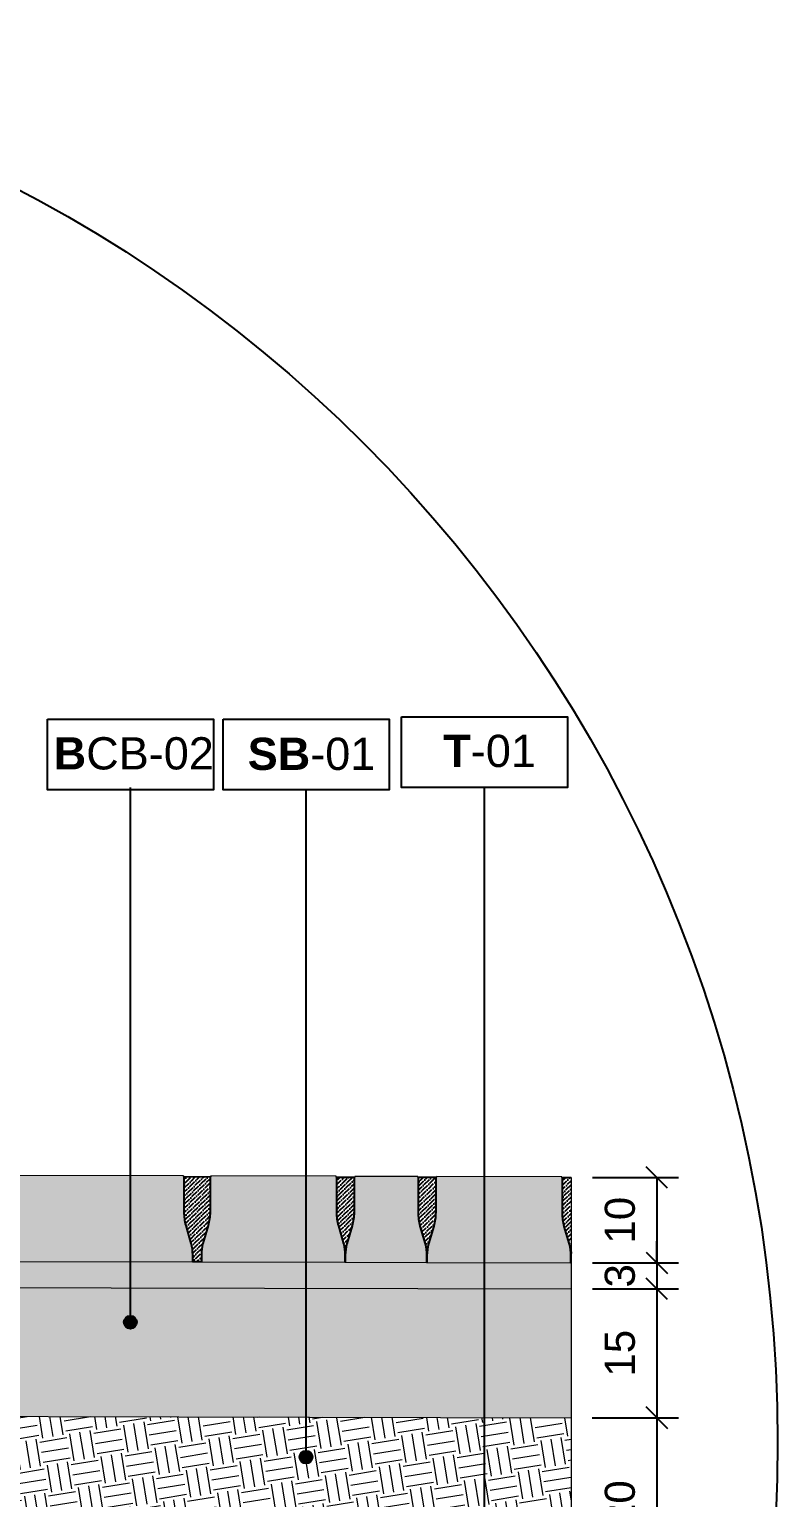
# Model space of a CAD drawing. Header units: metres. Extents: x -325 to 301, y -147 to 149.
# Drawn here: x 34.75 to 35.621, y 80.579 to 82.287 of the extents above; entities that cross this region are included whole.
import ezdxf

# ---------------------------------------------------------------- set-up
doc = ezdxf.new("R2010")
doc.units = ezdxf.units.M
doc.layers.get('Defpoints').update_dxf_attribs({"lineweight": 13})
doc.layers.add('-aux', color=50, linetype='Continuous', plot=False)
doc.layers.add('-AUX_MON', color=3, linetype='Continuous', plot=False)
doc.layers.add('0-TX-1_25', color=7, linetype='Continuous', true_color=0x3f4f7f)
doc.layers.add('EIT_3 TR sorra', color=7, linetype='Continuous', true_color=0xd8ceb0)
doc.layers.add('03-TR-Paviment_05_Open Joint Precast Pavements', color=7, linetype='Continuous', lineweight=5, true_color=0xb3b3b3)
doc.layers.add('3-TR tot_u', color=7, linetype='Continuous', lineweight=5, true_color=0x787878)
for name, color, linetype, lineweight in [('1-CM', 7, 'Continuous', 0), ('2-L-secció', 1, 'Continuous', 0), ('3-TR Tot-u', 37, 'Continuous', 0)]:
    doc.layers.add(name, color=color, linetype=linetype, lineweight=lineweight)
doc.layers.add('A-KEYPLAN_HATCH', color=7, linetype='Continuous')
doc.layers.add('A_TEXT_2', color=7, linetype='Continuous')
doc.styles.get("Standard").update_dxf_attribs({"font": 'arial.ttf'})
doc.dimstyles.new('ISO-25', dxfattribs={"dimtxt": 0.1, "dimasz": 0.1, "dimexe": 0.1, "dimexo": 0.1, "dimgap": 0.1, "dimtad": 1, "dimdec": 0, "dimlfac": 100, "dimzin": 9, "dimtxsty": 'Standard', "dimblk": 'OBLIQUE', "dimcen": 0.1, "dimadec": 0, "dimazin": 0, "dimtfac": 1, "dimtdec": 0, "dimtmove": 0, "dimatfit": 3, "dimldrblk": 'OBLIQUE', "dimfxl": 1, "dimarcsym": 0})
pattern_1 = [(44.29627933813831, (5.778542683755859, 10.70555186902521), (0.001891461180019339, 0.006614238622742778), [0.00853281250000006, -0.001706562500000013, 0, -0.001706562500000013])]

# ---------------------------------------------------------------- blocks, each defined once
blk = doc.blocks.new('hatch keyplan 2')
at = {"layer": 'A-KEYPLAN_HATCH'}
blk.add_lwpolyline([(0, 0.005476596624248486), (0.012874798693294, 0.005476596623793739), (0.012874798693294, -2.273736754432321e-13), (0, 0)], close=True, dxfattribs=at)
blk = doc.blocks.new('hatch keyplan')
at = {"layer": 'A-KEYPLAN_HATCH'}
blk.add_blockref('hatch keyplan 2', (1.430579833341536, 0.8521467901477053), dxfattribs=at)
blk = doc.blocks.new('B-CB02')
at = {"layer": 'A-KEYPLAN_HATCH'}
blk.add_blockref('hatch keyplan', (-1.430579833341536, -0.8521467901477053), dxfattribs=at)
at = {"layer": 'A_TEXT_2', "insert": (-0.0007977308478888112, 0.004087061300781514), "char_height": 0.0025, "attachment_point": 1}
blk.add_mtext_dynamic_manual_height_columns('\\pi0.00129;{\\fArial|b1|i0|c0|p34;B}CB-02', width=0.01456192034901793, gutter_width=0.015, heights=[0], dxfattribs=at)
blk = doc.blocks.new('T-01')
at = {"layer": 'A-KEYPLAN_HATCH'}
blk.add_blockref('hatch keyplan', (-1.430579833341536, -0.8521467901477053), dxfattribs=at)
at = {"layer": 'A_TEXT_2', "insert": (-0.0007977306934924266, 0.004083503112212838), "char_height": 0.0025, "attachment_point": 1}
blk.add_mtext_dynamic_manual_height_columns('\\pi0.00405;{\\fArial|b1|i0|c0|p34;T}-01', width=0.01456192034901793, gutter_width=0.015, heights=[0], dxfattribs=at)
blk = doc.blocks.new('_Oblique')
at = {"color": 0, "lineweight": -2}
blk.add_line((-0.499999999995058, -0.4999999998130015), (0.500000000028669, 0.500000000163238), dxfattribs=at)
blk = doc.blocks.new('*D89')
at = {"layer": '0-TX-1_25', "color": 0, "lineweight": -2, "transparency": 16777216}
for p, q in [((35.40539666467149, 80.95136486648002), (35.50515600905383, 80.95136486648002)), ((35.48015600905384, 80.95136486648002), (35.48015600905384, 80.85220572657303)), ((35.40516083307367, 80.85220572657303), (35.50515600905383, 80.85220572657303))]:
    blk.add_line(p, q, dxfattribs=at)
at = {"layer": 'Defpoints', "color": 0, "transparency": 16777216}
for p in [(35.38039666467149, 80.95136486648002), (35.38016083307367, 80.85220572657303), (35.48015600905384, 80.85220572657303)]:
    blk.add_point(p, dxfattribs=at)
at = {"layer": '0-TX-1_25', "color": 0, "lineweight": -2, "transparency": 16777216, "xscale": 0.025, "yscale": 0.025, "zscale": 0.025}
for p, rotation in [((35.48015600905384, 80.95136486648002), 90), ((35.48015600905384, 80.85220572657303), 270)]:
    blk.add_blockref('_Oblique', p, dxfattribs=dict(at, rotation=rotation))
at = {"layer": '0-TX-1_25', "color": 0, "transparency": 16777216, "insert": (35.4372859544836, 80.9017852965265), "char_height": 0.035, "attachment_point": 5, "rotation": 90}
blk.add_mtext('10', dxfattribs=at)
blk = doc.blocks.new('*D90')
at = {"layer": '0-TX-1_25', "color": 0, "lineweight": -2, "transparency": 16777216}
for p, q in [((35.4801560090535, 80.85220922368502), (35.4801560090535, 80.87720922368503)), ((35.40516084185523, 80.85220922368502), (35.5051560090535, 80.85220922368502)), ((35.4801560090535, 80.85220922368502), (35.4801560090535, 80.82198976322093)), ((35.4050924444784, 80.82198976322093), (35.5051560090535, 80.82198976322093)), ((35.4801560090535, 80.82198976322093), (35.4801560090535, 80.79698976322092))]:
    blk.add_line(p, q, dxfattribs=at)
at = {"layer": 'Defpoints', "color": 0, "transparency": 16777216}
for p in [(35.38016084185523, 80.85220922368502), (35.3800924444784, 80.82198976322093), (35.4801560090535, 80.82198976322093)]:
    blk.add_point(p, dxfattribs=at)
at = {"layer": '0-TX-1_25', "color": 0, "lineweight": -2, "transparency": 16777216, "xscale": 0.025, "yscale": 0.025, "zscale": 0.025}
for p, rotation in [((35.4801560090535, 80.85220922368502), 270), ((35.4801560090535, 80.82198976322093), 90)]:
    blk.add_blockref('_Oblique', p, dxfattribs=dict(at, rotation=rotation))
at = {"layer": '0-TX-1_25', "color": 0, "transparency": 16777216, "insert": (35.43727401723906, 80.83709949345294), "char_height": 0.035, "attachment_point": 5, "rotation": 90}
blk.add_mtext('3', dxfattribs=at)
blk = doc.blocks.new('*D91')
at = {"layer": '0-TX-1_25', "color": 0, "lineweight": -2, "transparency": 16777216}
for p, q in [((35.40539666467149, 80.82198907466253), (35.50515600905396, 80.82198907466253)), ((35.48015600905396, 80.82198907466253), (35.48015600905396, 80.67198945886935)), ((35.405057162242, 80.67198945886935), (35.50515600905396, 80.67198945886935))]:
    blk.add_line(p, q, dxfattribs=at)
at = {"layer": 'Defpoints', "color": 0, "transparency": 16777216}
for p in [(35.38039666467149, 80.82198907466253), (35.380057162242, 80.67198945886935), (35.48015600905396, 80.67198945886935)]:
    blk.add_point(p, dxfattribs=at)
at = {"layer": '0-TX-1_25', "color": 0, "lineweight": -2, "transparency": 16777216, "xscale": 0.025, "yscale": 0.025, "zscale": 0.025}
for p, rotation in [((35.48015600905396, 80.82198907466253), 90), ((35.48015600905396, 80.67198945886935), 270)]:
    blk.add_blockref('_Oblique', p, dxfattribs=dict(at, rotation=rotation))
at = {"layer": '0-TX-1_25', "color": 0, "transparency": 16777216, "insert": (35.43728595448373, 80.74698926676591), "char_height": 0.035, "attachment_point": 5, "rotation": 90}
blk.add_mtext('15', dxfattribs=at)
blk = doc.blocks.new('POINT')
at = {"layer": '0-TX-1_25'}
h = blk.add_hatch(dxfattribs=at)
h.set_pattern_fill('ANGLE', color=256)
h.set_pattern_definition([(0, (-83.74681484067048, -12.72584030761209), (0, 6.985), [5.08, -1.905]), (90, (-83.74681484067048, -12.72584030761209), (-6.985, 4.277078946022131e-16), [5.08, -1.905])])
edge = h.paths.add_edge_path()
edge.add_arc((0, 0), 0.0075, 0, 360)
h = blk.add_hatch(color=256, dxfattribs=at)
h.dxf.hatch_style = 1
edge = h.paths.add_edge_path()
edge.add_arc((0, 0), 0.0075, 0, 360)
blk.add_circle((0, 0), 0.0075, dxfattribs=at)
blk = doc.blocks.new('SB-01')
at = {"layer": 'A-KEYPLAN_HATCH'}
blk.add_blockref('hatch keyplan', (-1.430579833341536, -0.8521467901477053), dxfattribs=at)
at = {"layer": 'A_TEXT_2', "insert": (-0.0007977307988561444, 0.004032374434375541), "char_height": 0.0025, "attachment_point": 1}
blk.add_mtext_dynamic_manual_height_columns('\\pi0.00271;{\\fArial|b1|i0|c0|p34;SB}-01', width=0.01456192034901793, gutter_width=0.015, heights=[0], dxfattribs=at)
blk = doc.blocks.new('*D1062')
at = {"layer": '0-TX-1_25', "color": 0, "lineweight": -2, "transparency": 16777216}
for p, q in [((35.40539666467149, 80.67198907466252), (35.50515600905401, 80.67198907466252)), ((35.48015600905401, 80.67198907466252), (35.48015600905401, 80.47198920273244)), ((35.40494399389591, 80.47198920273244), (35.50515600905401, 80.47198920273244))]:
    blk.add_line(p, q, dxfattribs=at)
at = {"layer": 'Defpoints', "color": 0, "transparency": 16777216}
for p in [(35.38039666467149, 80.67198907466252), (35.37994399389591, 80.47198920273244), (35.48015600905401, 80.47198920273244)]:
    blk.add_point(p, dxfattribs=at)
at = {"layer": '0-TX-1_25', "color": 0, "lineweight": -2, "transparency": 16777216, "xscale": 0.025, "yscale": 0.025, "zscale": 0.025}
for p, rotation in [((35.48015600905401, 80.67198907466252), 90), ((35.48015600905401, 80.47198920273244), 270)]:
    blk.add_blockref('_Oblique', p, dxfattribs=dict(at, rotation=rotation))
at = {"layer": '0-TX-1_25', "color": 0, "transparency": 16777216, "insert": (35.43728595448377, 80.57198913869746), "char_height": 0.035, "attachment_point": 5, "rotation": 90}
blk.add_mtext('20', dxfattribs=at)

msp = doc.modelspace()

# ---------------------------------------------------------------- hatches: boundary and pattern name
at = {"layer": '03-TR-Paviment_05_Open Joint Precast Pavements'}
h = msp.add_hatch(color=256, dxfattribs=at)
h.dxf.hatch_style = 1
edge = h.paths.add_edge_path()
edge.add_line((34.94021669059794, 80.85326253857812), (34.94023618317942, 80.86145829411572))
edge.add_arc((34.89181876168108, 80.86157344632116), 0.04841755843264493, 359.863732459737, 375.8627515861274)
edge.add_line((34.93839254120167, 80.87480760763748), (34.93249524228077, 80.89556142690009))
edge.add_arc((34.98746372624834, 80.91118098088306), 0.05714459463781378, 179.8637299597836, 195.8627490860654, ccw=False)
edge.add_line((34.93031929323251, 80.91131689122295), (34.9304171007293, 80.95244204930378))
edge.add_line((34.9304171007293, 80.95244204930378), (34.92961989791866, 80.95244394477805))
edge.add_line((34.92961989791866, 80.95244394477805), (34.9296219049188, 80.95328801825991))
edge.add_line((34.9296219049188, 80.95328801825991), (34.73005102045636, 80.95376265912665))
edge.add_line((34.73005102045636, 80.95376265912665), (34.73004901252489, 80.9529185849463))
edge.add_line((34.73004901252489, 80.9529185849463), (34.72925180971424, 80.95292048344737))
edge.add_line((34.72925180971424, 80.95292048344737), (34.72915400268312, 80.91179532420239))
edge.add_arc((34.67200957024983, 80.91193123071156), 0.05714459404616754, 343.86471467295723, 359.86373379923896, ccw=False)
edge.add_line((34.726903135253, 80.89605038848123), (34.7209071869197, 80.87532484999275))
edge.add_arc((34.76741748530645, 80.86186930742083), 0.04841755344839856, 163.8647148788195, 179.8637340052075)
edge.add_line((34.71900006878923, 80.86198445830843), (34.7189805766734, 80.85378870370215))
edge.add_line((34.7189805766734, 80.85378870370215), (34.94021669059794, 80.85326253857812))
h = msp.add_hatch(color=256, dxfattribs=at)
h.dxf.hatch_style = 1
edge = h.paths.add_edge_path()
edge.add_line((35.11770734406809, 80.85283691321848), (35.11772683478694, 80.86103266945457))
edge.add_arc((35.06930941339152, 80.86114782840353), 0.04841755834575468, 359.8637244794061, 375.8627436057946)
edge.add_line((35.11588319467182, 80.87438198320916), (35.10998589575092, 80.8951358027046))
edge.add_arc((35.16495437723332, 80.91075535633833), 0.05714459215181739, 179.8637303040263, 195.8627494303093, ccw=False)
edge.add_line((35.10780994670267, 80.91089126632897), (35.10790775419946, 80.95201642394414))
edge.add_line((35.10790775419946, 80.95201642394414), (35.10711054999183, 80.95201831988408))
edge.add_line((35.10711054999183, 80.95201831988408), (35.1071125579233, 80.95286239336593))
edge.add_line((35.1071125579233, 80.95286239336593), (34.96128709969844, 80.95320921207195))
edge.add_line((34.96128709969844, 80.95320921207195), (34.96128509362961, 80.95236513626179))
edge.add_line((34.96128509362961, 80.95236513626179), (34.96048788942198, 80.9523670366255))
edge.add_line((34.96048788942198, 80.9523670366255), (34.9603900819252, 80.91124187551787))
edge.add_arc((34.9032456558862, 80.91137778461515), 0.05714458765805319, 343.8647120627596, 359.86373118904174, ccw=False)
edge.add_line((34.95813921402942, 80.89549694165936), (34.95214326709311, 80.87477140317088))
edge.add_arc((34.99865356252901, 80.86131585763465), 0.04841755143760445, 163.8647105387003, 179.8637296650898)
edge.add_line((34.95023614803131, 80.86143101218505), (34.95021665544982, 80.85323525688028))
edge.add_line((34.95021665544982, 80.85323525688028), (35.11770734406809, 80.85283691321848))
h = msp.add_hatch(color=256, dxfattribs=at)
h.dxf.hatch_style = 1
edge = h.paths.add_edge_path()
edge.add_line((35.21267015190597, 80.85260756735107), (35.21268964541878, 80.86080332265584))
edge.add_arc((35.1642722182516, 80.86091847058943), 0.04841756409130001, 359.8637375308511, 375.8627566572404)
edge.add_line((35.21084600204404, 80.87415263757458), (35.20494870312314, 80.8949064561387))
edge.add_arc((35.25991718400998, 80.91052600799924), 0.05714459109426871, 179.8637287570675, 195.8627478833494, ccw=False)
edge.add_line((35.20277275454055, 80.91066191953024), (35.20287056250299, 80.95178707644692))
edge.add_line((35.20287056250299, 80.95178707644692), (35.20207335876103, 80.951788973551))
edge.add_line((35.20207335876103, 80.951788973551), (35.20207536715816, 80.95263304703286))
edge.add_line((35.20207536715816, 80.95263304703286), (35.12877777946915, 80.95280737082822))
edge.add_line((35.12877777946915, 80.95280737082822), (35.12877577200334, 80.95196329618221))
edge.add_line((35.12877577200334, 80.95196329618221), (35.12797856872703, 80.95196519654593))
edge.add_line((35.12797856872703, 80.95196519654593), (35.12788076076458, 80.91084003497264))
edge.add_arc((35.07073633731369, 80.91097593767563), 0.05714458505475092, 343.8647184677755, 359.8637375940579, ccw=False)
edge.add_line((35.12562989473145, 80.89509510157978), (35.11963394639815, 80.87436956285848))
edge.add_arc((35.16614424206689, 80.86091401897902), 0.04841755120083587, 163.8647124986113, 179.8637316250004)
edge.add_line((35.11772682780202, 80.86102917187264), (35.11770733661751, 80.85283341633505))
edge.add_line((35.11770733661751, 80.85283341633505), (35.21267015190597, 80.85260756735107))
h = msp.add_hatch(color=256, dxfattribs=at)
h.dxf.hatch_style = 1
edge = h.paths.add_edge_path()
edge.add_line((35.38016084005858, 80.85220922368927), (35.38018033170874, 80.86040497922687))
edge.add_arc((35.33176290901928, 80.8605201349787), 0.04841755963219443, 359.8637282664178, 375.8627473928079)
edge.add_line((35.37833669066231, 80.87375429321429), (35.37243939220707, 80.89450811270973))
edge.add_arc((35.42740787262825, 80.91012766788383), 0.05714459155204819, 179.8637320804945, 195.8627512067764, ccw=False)
edge.add_line((35.37026344269316, 80.91026357610127), (35.37036125018994, 80.95138873371644))
edge.add_line((35.37036125018994, 80.95138873371644), (35.36956404644798, 80.95139063035487))
edge.add_line((35.36956404644798, 80.95139063035487), (35.36956605484511, 80.95223470360389))
edge.add_line((35.36956605484511, 80.95223470360389), (35.22374059522326, 80.95258152254274))
edge.add_line((35.22374059522326, 80.95258152254274), (35.22373859008576, 80.95173744580126))
edge.add_line((35.22373859008576, 80.95173744580126), (35.22294138634379, 80.95173934616497))
edge.add_line((35.22294138634379, 80.95173934616497), (35.22284357791568, 80.91061418505734))
edge.add_arc((35.16569915565591, 80.91075009130672), 0.0571445838720702, 343.86471490917216, 359.8637340354546, ccw=False)
edge.add_line((35.22059271095122, 80.89486925213015), (35.21459676354925, 80.87414371271035))
edge.add_arc((35.26110705815677, 80.86068816729053), 0.04841755060949729, 163.8647103986081, 179.8637295249965)
edge.add_line((35.21268964448745, 80.86080332195735), (35.21267015190597, 80.85260756735107))
edge.add_line((35.21267015190597, 80.85260756735107), (35.38016084005858, 80.85220922368927))
at = {"layer": '3-TR Tot-u'}
h = msp.add_hatch(dxfattribs=at)
h.set_pattern_fill('EARTH', color=256, scale=0.005, angle=-80.8247561036608, style=0)
h.set_pattern_definition([(279.1752438963392, (0, 0), (0.03640645211205976, -0.02628108149624554), [0.03175, -0.03175]), (279.1752438963392, (0.01175391255155724, 0.001898506990465168), (0.03640645211205976, -0.02628108149624554), [0.03175, -0.03175]), (279.1752438963392, (0.02350782510311449, 0.003797013980930336), (0.03640645211205976, -0.02628108149624554), [0.03175, -0.03175]), (9.175243896339197, (0.02805863161712196, 0.0005118787938996443), (0.02628108149624554, 0.03640645211205976), [0.03175, -0.03175]), (9.175243896339197, (0.02995713860758713, -0.0112420337576576), (0.02628108149624554, 0.03640645211205976), [0.03175, -0.03175]), (9.175243896339197, (0.0318556455980523, -0.02299594630921484), (0.02628108149624554, 0.03640645211205976), [0.03175, -0.03175])])
h.paths.add_polyline_path([(34.16319837281239, 80.67474364269292), (34.20543599312644, 80.4746475316729), (34.28932343958032, 80.47445766457408), (35.38039666467148, 80.47198817817761), (35.38050371657711, 80.67198844815819)])
at = {"layer": '3-TR tot_u'}
h = msp.add_hatch(dxfattribs=at)
h.set_pattern_fill('AR-CONC', color=256, scale=0.0002, angle=90.26641431039367)
h.set_pattern_definition([(140.2664143103937, (0.8253797922787172, 9.388594640880328), (0.003018358551071247, 0.03645136258436954), [0.00381, -0.04191]), (85.26641431039367, (0.8253797922787172, 9.388594640880328), (-0.03817818106754276, -0.007226282933233686), [0.003048, -0.033528116834]), (190.7178590103937, (0.8256313214776677, 9.391632244675824), (-0.03515982095845395, 0.02922507956224307), [0.00323800176, -0.03561804892000001]), (136.4506143103937, (0.8152199021116963, 9.388547399012552), (0.00815628255818146, 0.05425431968784703), [0.005715, -0.062865]), (186.9019719203937, (0.81589958687806, 9.393068588279633), (-0.04970546584793135, 0.04725021761608914), [0.004857004628, -0.053427121632]), (81.45056548039366, (0.8152199021116963, 9.388547399012552), (-0.04970546584550613, 0.04725021761879526), [0.004571993414, -0.050291946384]), (111.2664143103937, (0.8177362537195633, 9.393639154563006), (0.02031182351307306, 0.03041765279537408), [0.00381, -0.04191]), (56.2664143103937, (0.8177362537195633, 9.393639154563006), (-0.03689466829018208, 0.01218898497184377), [0.003048, -0.033528]), (161.7178593103937, (0.8194289056892065, 9.396173958961516), (-0.01658284496692729, 0.04260663769872181), [0.003238001759999999, -0.03561798751999998]), (127.7664143103937, (0.8253797922787172, 9.388594640880328), (-0.01691369723239765, 0.0005390813352213942), [0, -0.0331216, 0, -0.034036, 0, -0.033655]), (97.76641431039367, (0.8253797922787172, 9.388594640880328), (-0.02009803784807661, 0.01327062430379522), [0, -0.0194056, 0, -0.0323596, 0, -0.012827]), (57.76641431039366, (0.8254324669612878, 9.3772663633441), (0.001019642850235293, 0.02712315336894964), [0, -0.0127, 0, -0.039624, 0, -0.052578]), (47.76641431039366, (0.825456087895176, 9.37218641826059), (-0.005222997154178432, 0.02960187044262312), [0, -0.01651, 0, -0.0263144, 0, -0.037338])])
h.paths.add_polyline_path([(34.13191030129799, 80.82481485340145), (35.38039666467148, 80.8219890746625), (35.38050371657711, 80.67198844815819), (34.16319837281239, 80.67474364269292)])
at = {"layer": 'EIT_3 TR sorra'}
h = msp.add_hatch(dxfattribs=at)
h.set_pattern_fill('ANSI36', color=256, scale=0.001075000000000009, angle=-0.7037206618616451, style=0, double=1)
h.set_pattern_definition([(44.29627933813831, (5.611052011435731, 10.7059572080837), (0.001891461180019339, 0.006614238622742778), [0.00853281250000006, -0.001706562500000013, 0, -0.001706562500000013])])
edge = h.paths.add_edge_path()
edge.add_line((34.9502166545185, 80.85323525734594), (34.94021668501, 80.85325904099619))
edge.add_line((34.94021668501, 80.85325904099619), (34.94023617572884, 80.86145479606813))
edge.add_arc((34.89181875966566, 80.86156995088851), 0.04841755300371786, 359.8637293500136, 375.8627484761251)
edge.add_line((34.93839253468241, 80.8748041081929), (34.93249523576151, 80.89555793164647))
edge.add_arc((34.98746371167824, 80.91117748280854), 0.05714458612250923, 179.863729445582, 195.8627485718004, ccw=False)
edge.add_line((34.93031928717892, 80.91131339364102), (34.93041710305761, 80.95244204860529))
edge.add_line((34.93041710305761, 80.95244204860529), (34.96048789687256, 80.9523705309478))
edge.add_line((34.96048789687256, 80.9523705309478), (34.96039007913123, 80.91124187528504))
edge.add_arc((34.90324565084, 80.91137778237628), 0.05714458990551153, 343.8647140794499, 359.8637332057612, ccw=False)
edge.add_line((34.95813921170111, 80.89549694072804), (34.95214326429914, 80.87477140386937))
edge.add_arc((34.99865355416968, 80.86131586080475), 0.04841754540459012, 163.8647115180513, 179.8637306442651)
edge.add_line((34.950236145703, 80.86143101451336), (34.9502166545185, 80.85323525734594))
edge.add_line((34.9502166545185, 80.85323525734594), (34.94021668501, 80.85325904099619))
h = msp.add_hatch(dxfattribs=at)
h.set_pattern_fill('ANSI36', color=256, scale=0.001075000000000009, angle=-0.7037206618616451, style=0, double=1)
h.set_pattern_definition([(44.29627933813831, (5.516089187299713, 10.70617955925292), (0.001891461180019339, 0.006614238622742778), [0.00853281250000006, -0.001706562500000013, 0, -0.001706562500000013])])
edge = h.paths.add_edge_path()
edge.add_line((35.11770733708317, 80.85283341703354), (35.11772682873334, 80.86102917280397))
edge.add_arc((35.06930941326571, 80.86114432585116), 0.04841755240394668, 359.8637314466651, 375.8627505727759)
edge.add_line((35.11588318722124, 80.87437848469591), (35.10998589016299, 80.89513230745098))
edge.add_arc((35.16495437449351, 80.91075186486395), 0.05714459592448072, 179.8637331684918, 195.8627522947105, ccw=False)
edge.add_line((35.10780994018342, 80.91088777200667), (35.10790775699343, 80.95201642534113))
edge.add_line((35.10790775699343, 80.95201642534113), (35.1279785799029, 80.95196868853992))
edge.add_line((35.1279785799029, 80.95196868853992), (35.12788076169591, 80.91084003613679))
edge.add_arc((35.07073632701039, 80.91097594063993), 0.057144596293626, 343.8647166896335, 359.8637358159438, ccw=False)
edge.add_line((35.12562989473145, 80.89509509971714), (35.11963394686381, 80.87436956332414))
edge.add_arc((35.16614423626869, 80.86091401694596), 0.04841754587813132, 163.8647075982127, 179.8637267244265)
edge.add_line((35.11772682733636, 80.86102917396812), (35.11770733661751, 80.85283341703354))
h = msp.add_hatch(dxfattribs=at)
h.set_pattern_fill('ANSI36', color=256, scale=0.001075000000000009, angle=-0.7037206618616451, style=0, double=1)
h.set_pattern_definition(pattern_1)
edge = h.paths.add_edge_path()
edge.add_line((35.21267014631803, 80.85260406930348), (35.21268963703687, 80.86079982437542))
edge.add_arc((35.16427221802287, 80.8609149762315), 0.04841755594748656, 359.8637328661649, 375.862751992278)
edge.add_line((35.21084599505912, 80.87414913719869), (35.2049486975352, 80.89490296065225))
edge.add_arc((35.25991717759388, 80.9105225123964), 0.05714459026582744, 179.8637288718441, 195.8627479980631, ccw=False)
edge.add_line((35.20277274895261, 80.91065842381096), (35.20287056529696, 80.95178707691258))
edge.add_line((35.20287056529696, 80.95178707691258), (35.22294138774078, 80.95173934243968))
edge.add_line((35.22294138774078, 80.95173934243968), (35.22284356999944, 80.91061068794107))
edge.add_arc((35.16569914087982, 80.91074659491589), 0.05714459073362568, 343.86471419814944, 359.8637333244596, ccw=False)
edge.add_line((35.22059270256932, 80.89486575315124), (35.21459675516735, 80.87414021745673))
edge.add_arc((35.26110705060379, 80.86068467192041), 0.04841755143814006, 163.8647105387786, 179.8637296649904)
edge.add_line((35.21268963610555, 80.8607998264709), (35.21267014538671, 80.8526040679065))
h = msp.add_hatch(dxfattribs=at)
h.set_pattern_fill('ANSI36', color=256, scale=0.001075000000000009, angle=-0.7037206618616451, style=0, double=1)
h.set_pattern_definition(pattern_1)
edge = h.paths.add_edge_path()
edge.add_line((35.38016083307366, 80.852205726573), (35.38018032546605, 80.86040148221085))
edge.add_arc((35.33176290934146, 80.86051663433385), 0.04841755305871107, 359.8637325421662, 375.8627516526666)
edge.add_line((35.37833668367739, 80.87375079423538), (35.37243938624431, 80.8945046180252))
edge.add_arc((35.4274078695286, 80.9101241739313), 0.05714459450621347, 179.8637319913902, 195.8627511281084, ccw=False)
edge.add_line((35.37026343663956, 80.91026008224463), (35.37036125391523, 80.9513887348806))
edge.add_line((35.37036125391523, 80.9513887348806), (35.38039666467148, 80.95136486647999))
edge.add_line((35.38039666467148, 80.95136486647999), (35.38039666467148, 80.9102123460897))
edge.add_line((35.38039666467148, 80.9102123460897), (35.38039666467148, 80.89446740832528))
edge.add_line((35.38039666467148, 80.89446740832528), (35.38039666467148, 80.87374187229572))
edge.add_arc((35.32160392733458, 80.8680233648829), 0.05907018952565491, -7.413596500139306, 5.5554297740574725, ccw=False)
edge.add_line((35.3801803237925, 80.86040148397325), (35.38016083307366, 80.852205726573))
h = msp.add_hatch(dxfattribs=at)
h.set_pattern_fill('ANSI36', color=256, scale=0.001075000000000009, angle=-0.7037206618616451, style=0, double=1)
h.set_pattern_definition([(62.57232194835935, (58.1000079450364, 329.0404233613738), (-0.0002781454626811859, 0.006873748108251587), [0.008532812500000072, -0.001706562500000015, 0, -0.001706562500000015])])
h.paths.add_polyline_path([(34.12557096878562, 80.85512721930296), (34.13191030120056, 80.82481484338996), (35.38039666467148, 80.82198907512863), (35.38039666467148, 80.85215055741854)])

# ---------------------------------------------------------------- linework, layer by layer
at = {"layer": '-aux'}
for points in [[(34.9502166545185, 80.85323525734594), (34.94021668501, 80.85325904099619), (34.94023617572884, 80.86145479606813, 0.06992251114754273), (34.93839253468241, 80.8748041081929), (34.93249523576151, 80.89555793164647, -0.06992251114800961), (34.93031928717892, 80.91131339364102), (34.93041710305761, 80.95244204860529), (34.96048789687256, 80.9523705309478), (34.96039007913123, 80.91124187528504, -0.0699225111484148), (34.95813921170111, 80.89549694072804), (34.95214326429914, 80.87477140386937, 0.06992251114798485), (34.950236145703, 80.86143101451336), (34.9502166545185, 80.85323525734594), (34.94021668501, 80.85325904099619)], [(35.11770733661751, 80.85283341703354), (35.11770733708317, 80.85283341703354), (35.11772682873334, 80.86102917280397, 0.06992251114754273), (35.11588318722124, 80.87437848469591), (35.10998589016299, 80.89513230745098, -0.06992251114800961), (35.10780994018342, 80.91088777200667), (35.10790775699343, 80.95201642534113), (35.1279785799029, 80.95196868853992), (35.12788076169591, 80.91084003613679, -0.0699225111484148), (35.12562989473145, 80.89509509971714), (35.11963394686381, 80.87436956332414, 0.06992251114798485), (35.11772682733636, 80.86102917396812), (35.11770733661751, 80.85283341703354), (35.11770733708317, 80.85283341703354)], [(35.21267014538671, 80.8526040679065), (35.21267014631803, 80.85260406930348), (35.21268963703687, 80.86079982437542, 0.06992251114754273), (35.21084599505912, 80.87414913719869), (35.2049486975352, 80.89490296065225, -0.06992251114800961), (35.20277274895261, 80.91065842381096), (35.20287056529696, 80.95178707691258), (35.22294138774078, 80.95173934243968), (35.22284356999944, 80.91061068794107, -0.0699225111484148), (35.22059270256932, 80.89486575315124), (35.21459675516735, 80.87414021745673, 0.06992251114798485), (35.21268963610555, 80.8607998264709), (35.21267014538671, 80.8526040679065), (35.21267014631803, 80.85260406930348)], [(35.38016083353932, 80.85220572680583), (35.38016083307366, 80.852205726573), (35.38018032518949, 80.86040148234343, 0.06992251114754273), (35.37833668367739, 80.87375079423538), (35.37243938661913, 80.89450461792177, -0.06992251114800961), (35.37026343663956, 80.91026008224463), (35.37036125391523, 80.9513887348806), (35.38039666467148, 80.95136486647999)], [(35.38039666467148, 80.86485970430203, 0.02305899625476964), (35.3801803237925, 80.86040148397325), (35.38016083353932, 80.85220572680583), (35.38016083307366, 80.852205726573)]]:
    msp.add_lwpolyline(points, format="xyb", dxfattribs=at)
at = {"layer": '-AUX_MON'}
msp.add_circle((33.97634385299671, 80.64308933450258), 1.644287805263133, dxfattribs=at)
at = {"layer": '0-TX-1_25'}
for points in [[(34.86763885802676, 80.7830591687661), (34.86763885802676, 81.40534026307448)], [(35.07201585131191, 80.62600935551376), (35.07201585131191, 81.40357598428187)], [(35.27950653764443, 80.43933808368865), (35.27950653764444, 81.40534026307448)]]:
    msp.add_lwpolyline(points, dxfattribs=at)
at = {"layer": '1-CM'}
for points in [[(34.94021669059794, 80.85326253857812), (34.94023618317942, 80.86145829411572, 0.06992251114875708), (34.93839254120167, 80.87480760763748), (34.93249524228077, 80.89556142690009, -0.0699225111482901), (34.93031929323251, 80.91131689122295), (34.9304171007293, 80.95244204930378), (34.92961989791866, 80.95244394477805), (34.9296219049188, 80.95328801825991), (34.73005102045636, 80.95376265912665), (34.73004901252489, 80.9529185849463), (34.72925180971424, 80.95292048344737), (34.72915400268312, 80.91179532420239, -0.0699225111482901), (34.726903135253, 80.89605038848123), (34.7209071869197, 80.87532484999275, 0.06992251114875708), (34.71900006878923, 80.86198445830843), (34.7189805766734, 80.85378870370215)], [(35.11770734406809, 80.85283691321848), (35.11772683478694, 80.86103266945457, 0.06992251114875708), (35.11588319467182, 80.87438198320916), (35.10998589575092, 80.8951358027046, -0.0699225111482901), (35.10780994670267, 80.91089126632897), (35.10790775419946, 80.95201642394414), (35.10711054999183, 80.95201831988408), (35.1071125579233, 80.95286239336593), (34.96128709969844, 80.95320921207195), (34.96128509362961, 80.95236513626179), (34.96048788942198, 80.9523670366255), (34.9603900819252, 80.91124187551787, -0.0699225111482901), (34.95813921402942, 80.89549694165936), (34.95214326709311, 80.87477140317088, 0.06992251114875708), (34.95023614803131, 80.86143101218505), (34.95021665544982, 80.85323525688028)], [(35.21267015190597, 80.85260756735107), (35.21268964541878, 80.86080332265584, 0.06992251114875708), (35.21084600204404, 80.87415263757458), (35.20494870312314, 80.8949064561387, -0.0699225111482901), (35.20277275454055, 80.91066191953024), (35.20287056250299, 80.95178707644692), (35.20207335876103, 80.951788973551), (35.20207536715816, 80.95263304703286), (35.12877777946915, 80.95280737082822), (35.12877577200334, 80.95196329618221), (35.12797856872703, 80.95196519654593), (35.12788076076458, 80.91084003497264, -0.0699225111482901), (35.12562989473145, 80.89509510157978), (35.11963394639815, 80.87436956285848, 0.06992251114875708), (35.11772682780202, 80.86102917187264), (35.11770733661751, 80.85283341633505)], [(35.38016084005858, 80.85220922368927), (35.38018033170874, 80.86040497922687, 0.06992251114875708), (35.37833669066231, 80.87375429321429), (35.37243939220707, 80.89450811270973, -0.0699225111482901), (35.37026344269316, 80.91026357610127), (35.37036125018994, 80.95138873371644), (35.36956404644798, 80.95139063035487), (35.36956605484511, 80.95223470360389), (35.22374059522326, 80.95258152254274), (35.22373859008576, 80.95173744580126), (35.22294138634379, 80.95173934616497), (35.22284357791568, 80.91061418505734, -0.0699225111482901), (35.22059271095122, 80.89486925213015), (35.21459676354925, 80.87414371271035, 0.06992251114875708), (35.21268964448745, 80.86080332195735), (35.21267015190597, 80.85260756735107)]]:
    msp.add_lwpolyline(points, format="xyb", close=True, dxfattribs=at)
for points in [[(34.13191030129799, 80.82481484292407), (35.38039666467148, 80.8219890746625)], [(34.16319837281239, 80.67474364269292), (35.38050371657711, 80.67198844815819)]]:
    msp.add_lwpolyline(points, dxfattribs=at)
at = {"layer": '2-L-secció'}
msp.add_line((35.38039666467148, 80.95136486647999), (35.3802063589243, 80.25552044651005), dxfattribs=at)

# ---------------------------------------------------------------- block references
at = {"layer": '0-TX-1_25', "xscale": 15, "yscale": 15, "zscale": 15}
for name, p in [('B-CB02', (34.77107786782695, 81.40244041272351)), ('SB-01', (34.97545486111221, 81.40269384488727)), ('T-01', (35.18294554744473, 81.40534026307617))]:
    msp.add_blockref(name, p, dxfattribs=at)
at = {"layer": '0-TX-1_25'}
for p in [(34.86763885802676, 80.7830591687661), (35.07201585131191, 80.62600935551376)]:
    msp.add_blockref('POINT', p, dxfattribs=at)

# ---------------------------------------------------------------- dimensions: what is measured, and where the dimension line sits
for base, p1, p2, picture, middle in [((35.48015600905384, 80.85220572657303), (35.38039666467148, 80.95136486647999), (35.38016083307366, 80.852205726573), '*D89', (35.4372859544836, 80.9017852965265)), ((35.48015600905396, 80.67198945886935), (35.38039666467148, 80.8219890746625), (35.38005716224198, 80.67198945886932), '*D91', (35.43728595448373, 80.74698926676591)), ((35.48015600905401, 80.47198920273244), (35.38039666467148, 80.67198907466249), (35.37994399389589, 80.47198920273242), '*D1062', (35.43728595448377, 80.57198913869746))]:
    dim = msp.add_linear_dim(base=base, p1=p1, p2=p2, angle=90, dimstyle='ISO-25', override={"dimtxt": 0.035, "dimasz": 0.025, "dimexe": 0.025, "dimexo": 0.025, "dimgap": 0.025, "dimblk1": 'Oblique', "dimblk2": 'Oblique', "dimsah": 1, "dimfxl": 0.1, "dimfxlon": 1, "dimarcsym": 1}, dxfattribs=at)
    dim.commit()
    dim.dimension.update_dxf_attribs({"geometry": picture, "text_midpoint": middle})
dim = msp.add_linear_dim(base=(35.4801560090535, 80.82198976322093), p1=(35.38016084185521, 80.852209223685), p2=(35.38009244447839, 80.8219897632209), angle=90, dimstyle='ISO-25', override={"dimtxt": 0.035, "dimasz": 0.025, "dimexe": 0.025, "dimexo": 0.025, "dimgap": 0.025, "dimblk1": 'Oblique', "dimblk2": 'Oblique', "dimsah": 1, "dimfxl": 0.1, "dimfxlon": 1, "dimarcsym": 1}, dxfattribs=at)
dim.commit()
dim.dimension.update_dxf_attribs({"geometry": '*D90', "text_midpoint": (35.48015600905352, 80.83709949345294), "dimtype": 160})

doc.saveas('drawing.dxf')
